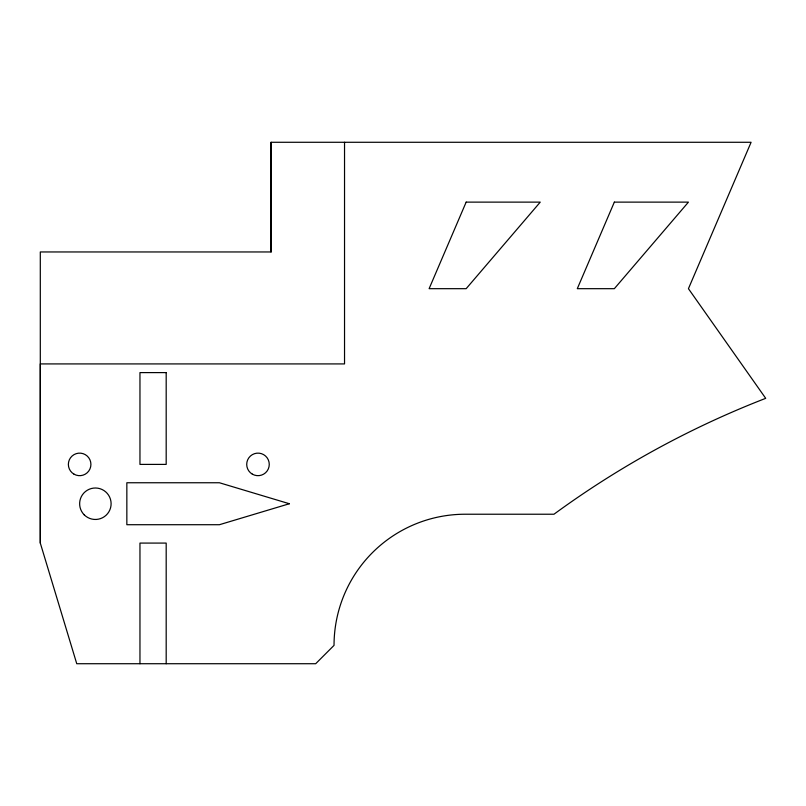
<?xml version="1.0" encoding="UTF-8"?>
<svg xmlns="http://www.w3.org/2000/svg" width="806" height="806" viewBox="0 0 806 806"><rect width="100%" height="100%" fill="white"/><g stroke="black" fill="none" stroke-linecap="round" stroke-linejoin="round"><path stroke-width="1.21" d="M40.3 543.083L40.3 251.956L271.098 251.956L271.098 142.279L751.091 142.279L688.435 288.679L765.7 398.335A925.641 925.641 0 0 0 553.964 514.228L465.173 514.228A131.136 131.136 0 0 0 334.037 645.364L315.68 663.721L76.751 663.721L40.3 543.073L40.3 363.919L344.535 363.919L344.535 142.279M271.098 251.956L271.098 142.279M166.187 663.721L166.187 543.083L139.962 543.083L139.962 663.721M466.16 202.125L429.114 288.679L466.16 288.679L540.252 202.125L466.16 202.125M614.343 202.125L577.298 288.679L614.343 288.679L688.435 202.125L614.343 202.125M289.354 503.74L219.413 524.716L126.844 524.716L126.844 482.754L219.413 482.754L289.354 503.74M166.187 372.604L139.962 372.604L139.962 464.397L166.187 464.397L166.187 372.604M74.001 474.16A11.274 11.274 0 0 0 90.917 464.397A11.274 11.274 0 0 0 74.001 454.634A11.274 11.274 0 0 0 74.001 474.16M252.349 474.16A11.274 11.274 0 0 0 269.264 464.397A11.274 11.274 0 0 0 252.349 454.634A11.274 11.274 0 0 0 252.349 474.16M84.247 514.863A15.737 15.737 0 0 0 110.573 507.81A15.737 15.737 0 0 0 91.3 488.537A15.737 15.737 0 0 0 84.247 514.863"/></g></svg>
